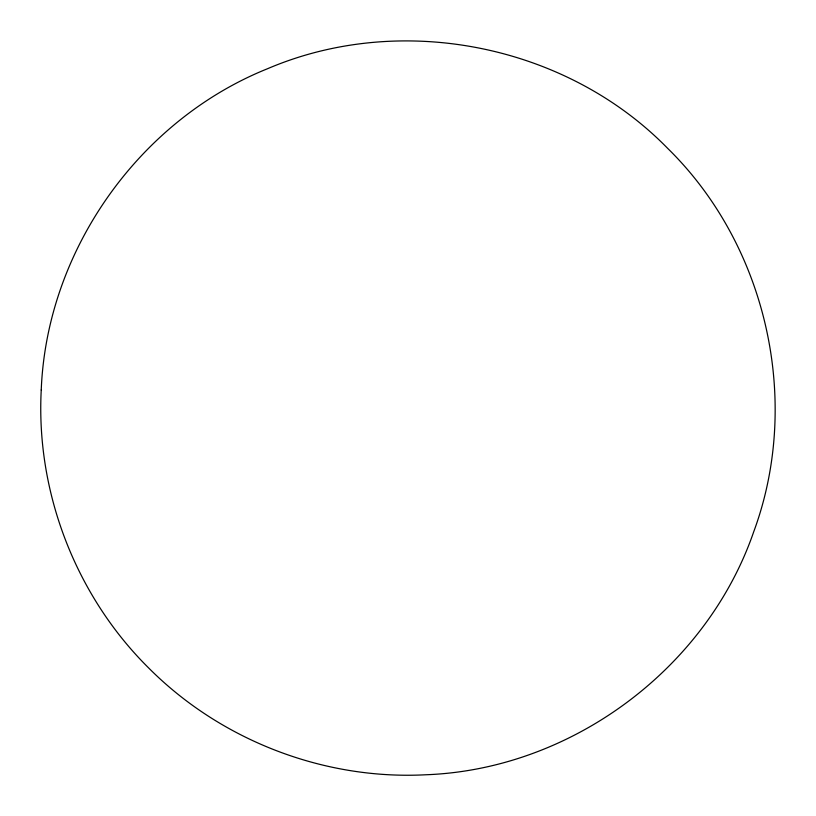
<?xml version="1.0" encoding="UTF-8"?>
<svg xmlns="http://www.w3.org/2000/svg" width="816" height="816" viewBox="0 0 816 816"><rect width="100%" height="100%" fill="white"/><g stroke="black" fill="none" stroke-linecap="round" stroke-linejoin="round"><path stroke-width="1.22" d="M41.239 389.987C35.833 492.17 75.715 595.558 148.349 667.651C220.422 740.265 323.768 780.147 425.932 774.761L425.993 774.761C571.108 769.335 706.421 668.998 753.739 531.706C801.914 401.309 766.958 245.626 667.651 148.349C566.182 44.482 400.972 11.618 267.475 68.748C138.506 120.615 46.634 251.073 41.239 389.987"/></g></svg>
